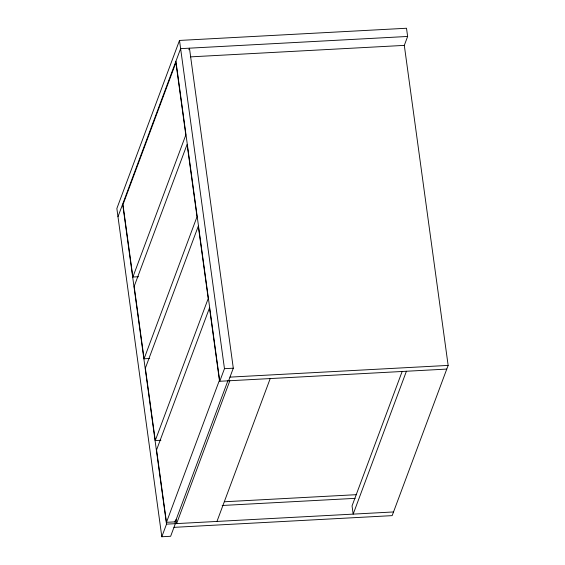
<?xml version="1.0" encoding="UTF-8"?>
<svg xmlns="http://www.w3.org/2000/svg" width="565" height="565" viewBox="0 0 565 565"><rect width="100%" height="100%" fill="white"/><g stroke="black" fill="none" stroke-linecap="round" stroke-linejoin="round"><path stroke-width="0.85" d="M404.257 45.518L407.633 36.457L406.51 28.25L179.501 40.44L116.856 208.52L161.816 536.75L170.644 536.277L175.341 523.67L174.988 521.05M117.979 216.727L180.623 48.647L407.633 36.457M188.865 49.748L189.452 48.173L233.296 368.196L228.592 380.803M132.881 277.027L185.814 134.993L175.899 62.609L122.965 204.636L132.881 277.027L138.496 276.723M144.082 358.789L197.016 216.762L187.1 144.372L134.166 286.406L144.082 358.789L149.697 358.485M155.276 440.552L208.217 298.525L198.301 226.134L145.36 368.168L155.276 440.552L160.898 440.248M166.477 522.314L219.418 380.287L209.502 307.904L156.562 449.931L166.477 522.314L175.305 521.841L227.935 380.641M161.816 536.75L166.513 524.143L122.676 204.12M446.774 369.086L219.764 381.276L224.467 368.67L179.501 40.44M229.856 380.732L176.605 523.6L176.04 519.496M216.96 521.439L270.211 378.564M402.216 371.304L352.044 505.915L353.167 514.122L406.419 371.254M190.525 56.867L404.307 45.384L448.144 365.407L392.152 515.633L173.971 527.35M224.467 368.67L233.296 368.196M229.962 377.123L448.144 365.407M224.404 501.769L356.494 494.672M222.151 505.491L355.124 498.351M166.513 524.143L393.523 511.954M175.927 61.253L219.764 381.276"/></g></svg>
